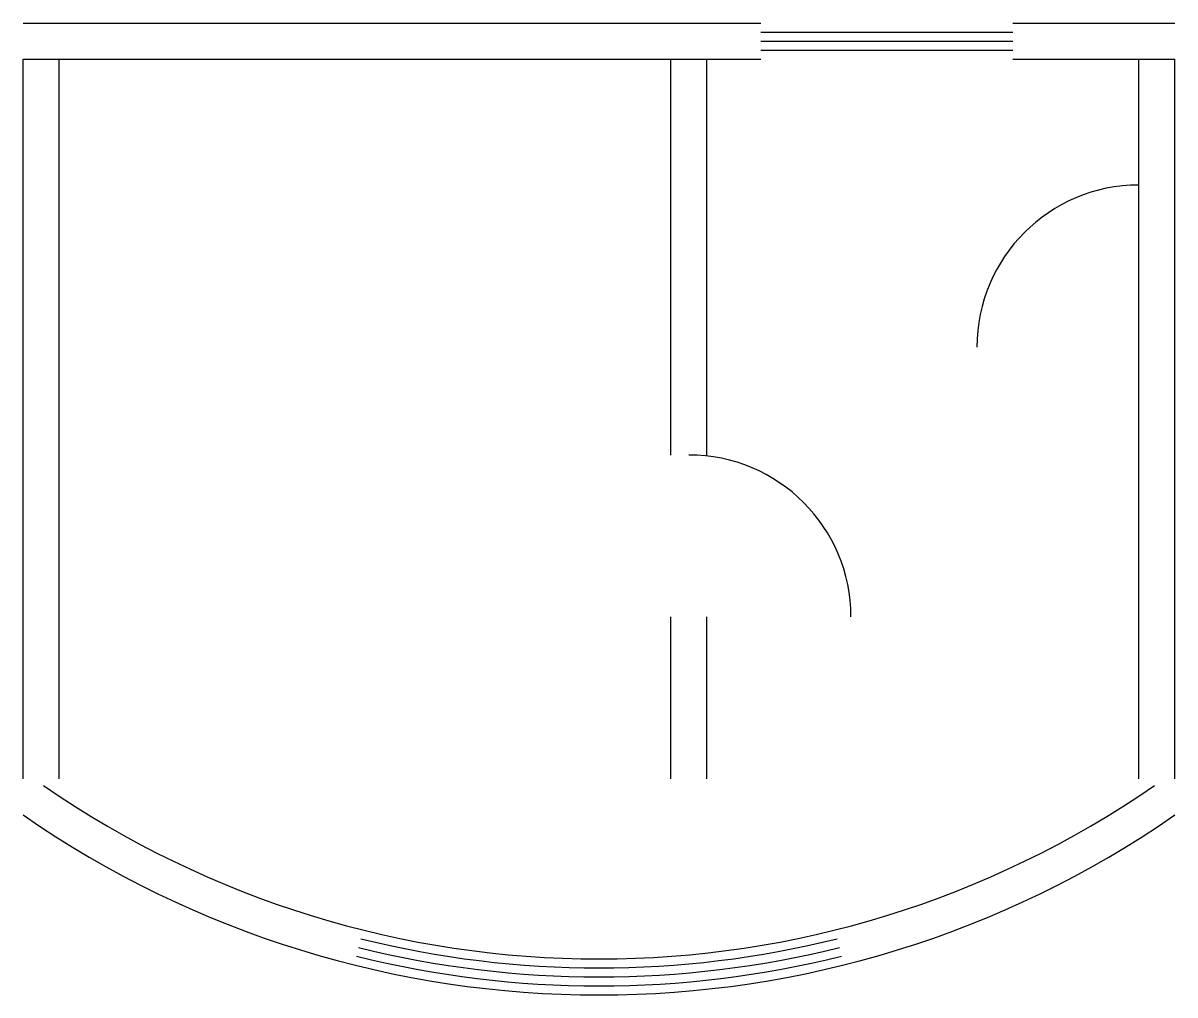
# Model space of a CAD drawing. Header units: metres. Extents: x -0.1 to 6.3, y -1.1 to 4.3.
import ezdxf

# ---------------------------------------------------------------- set-up
doc = ezdxf.new("R2010")
doc.units = ezdxf.units.M
for name, color, linetype in [('A-DOOR', 7, 'Continuous'), ('A-GLAZ', 7, 'Continuous'), ('A-WALL', 7, 'Continuous')]:
    doc.layers.add(name, color=color, linetype=linetype)

msp = doc.modelspace()

# ---------------------------------------------------------------- linework, layer by layer
at = {"layer": 'A-DOOR'}
for centre, start, end in [((6.1, 2.5), 90, 180), ((3.6, 1), 0, 90)]:
    msp.add_arc(centre, 0.9, start, end, dxfattribs=at)
at = {"layer": 'A-GLAZ'}
for p, q in [((4, 4.25), (5.4, 4.25)), ((4, 4.2), (5.4, 4.2)), ((4, 4.15), (5.4, 4.15))]:
    msp.add_line(p, q, dxfattribs=at)
for radius in [5.47, 5.57, 5.52]:
    msp.add_arc((3.1, 4.52), radius, 256, 284, dxfattribs=at)
at = {"layer": 'A-WALL'}
for p, q in [((-0.1, 4.3), (4, 4.3)), ((5.4, 4.3), (6.3, 4.3)), ((-0.1, 4.1), (4, 4.1)), ((-0.1, 0.1), (-0.1, 4.1)), ((0.1, 0.1), (0.1, 4.1)), ((3.5, 1.9), (3.5, 4.1)), ((3.7, 1.9), (3.7, 4.1)), ((5.4, 4.1), (6.3, 4.1)), ((6.1, 0.1), (6.1, 4.1)), ((6.3, 0.1), (6.3, 4.1)), ((3.5, 0.1), (3.5, 1)), ((3.7, 0.1), (3.7, 1))]:
    msp.add_line(p, q, dxfattribs=at)
for radius in [5.42, 5.62]:
    msp.add_arc((3.1, 4.52), radius, 235.29195, 304.70805, dxfattribs=at)

doc.saveas('drawing.dxf')
